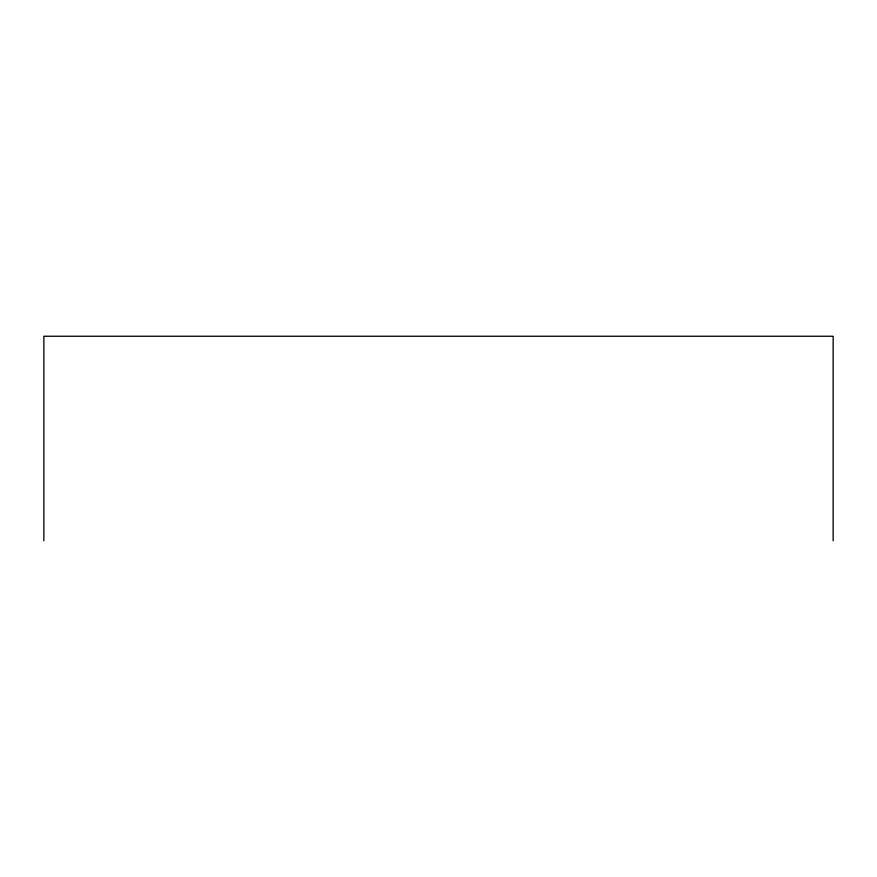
<?xml version="1.0" encoding="UTF-8"?>
<svg xmlns="http://www.w3.org/2000/svg" width="877" height="877" viewBox="0 0 877 877"><rect width="100%" height="100%" fill="white"/><g stroke="black" fill="none" stroke-linecap="round" stroke-linejoin="round"><path stroke-width="1.32" d="M833.15 540.747L833.15 336.253L43.85 336.253L43.85 540.747"/></g></svg>
